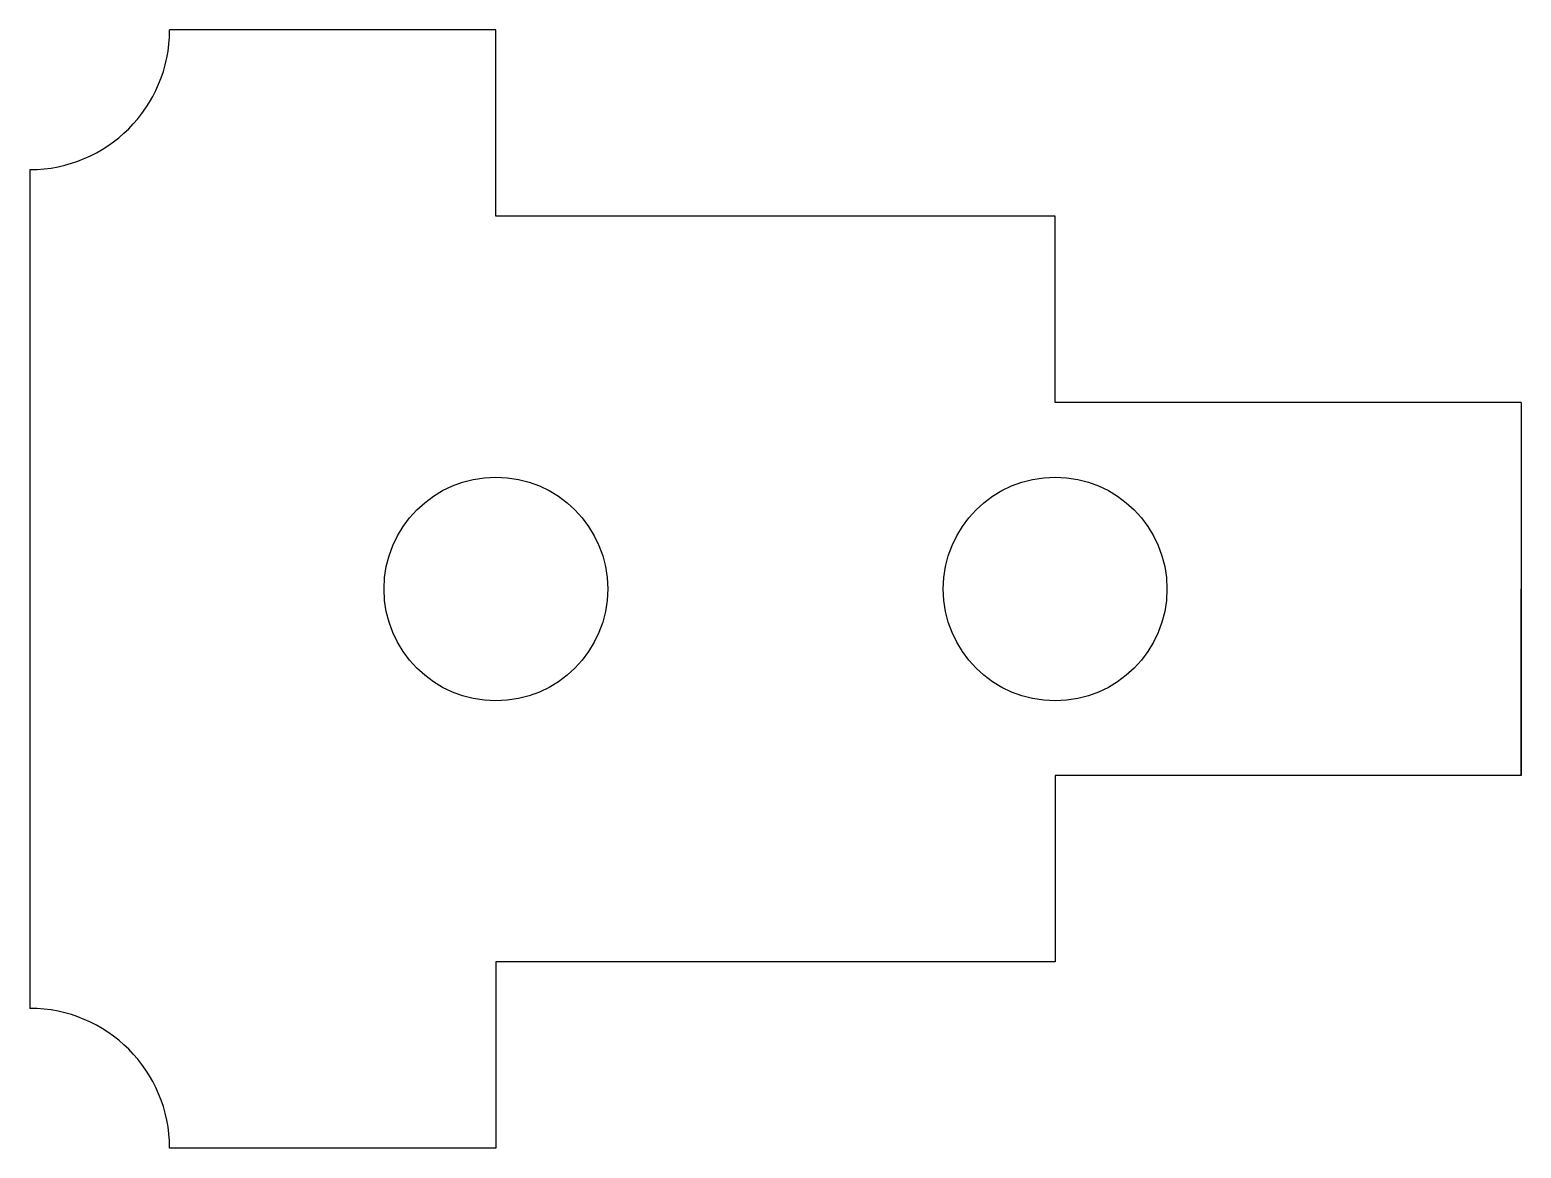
# Model space of a CAD drawing. Header units: millimetres. Extents: x 172.7 to 252.7, y 86.8 to 146.8.
import ezdxf

# ---------------------------------------------------------------- set-up
doc = ezdxf.new("R2010")
doc.units = ezdxf.units.MM
doc.header["$MEASUREMENT"] = 0

msp = doc.modelspace()

# ---------------------------------------------------------------- linework, layer by layer
for p, q in [((197.707, 146.847), (180.207, 146.847)), ((197.707, 136.847), (197.707, 146.847)), ((172.707, 139.347), (172.707, 94.347)), ((227.707, 136.847), (197.707, 136.847)), ((227.707, 126.847), (227.707, 136.847)), ((252.707, 126.847), (227.707, 126.847)), ((227.707, 126.847), (227.707, 126.847)), ((252.707, 126.847), (252.707, 106.847)), ((252.707, 106.847), (252.707, 116.847)), ((252.707, 106.847), (227.707, 106.847)), ((227.707, 106.847), (227.707, 96.847)), ((227.707, 96.847), (197.707, 96.847)), ((197.707, 96.847), (197.707, 86.847)), ((197.707, 86.847), (180.207, 86.847))]:
    msp.add_line(p, q)
for centre in [(197.707, 116.847), (227.707, 116.847)]:
    msp.add_circle(centre, 6)
for centre, start, end in [((172.707, 146.847), 270, 0), ((172.707, 86.847), 0, 90)]:
    msp.add_arc(centre, 7.5, start, end)

doc.saveas('drawing.dxf')
